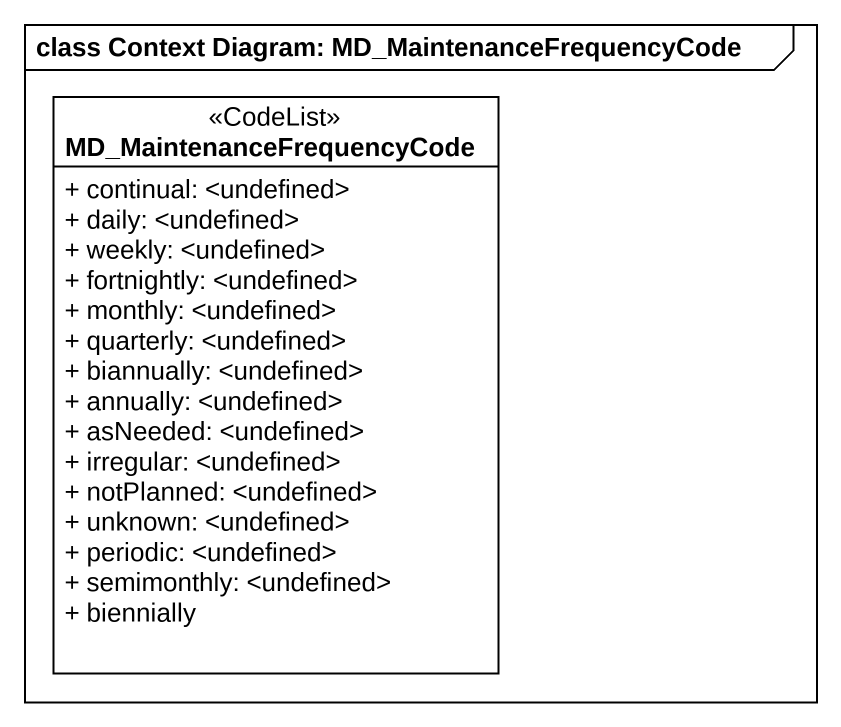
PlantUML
@startuml
mainframe class Context Diagram: MD_MaintenanceFrequencyCode
hide circle
hide empty members
skinparam classAttributeIconSize 0
class MD_MaintenanceFrequencyCode <<CodeList>> #FFFFFF {
  + continual: <undefined>
  + daily: <undefined>
  + weekly: <undefined>
  + fortnightly: <undefined>
  + monthly: <undefined>
  + quarterly: <undefined>
  + biannually: <undefined>
  + annually: <undefined>
  + asNeeded: <undefined>
  + irregular: <undefined>
  + notPlanned: <undefined>
  + unknown: <undefined>
  + periodic: <undefined>
  + semimonthly: <undefined>
  + biennially
}
@enduml
